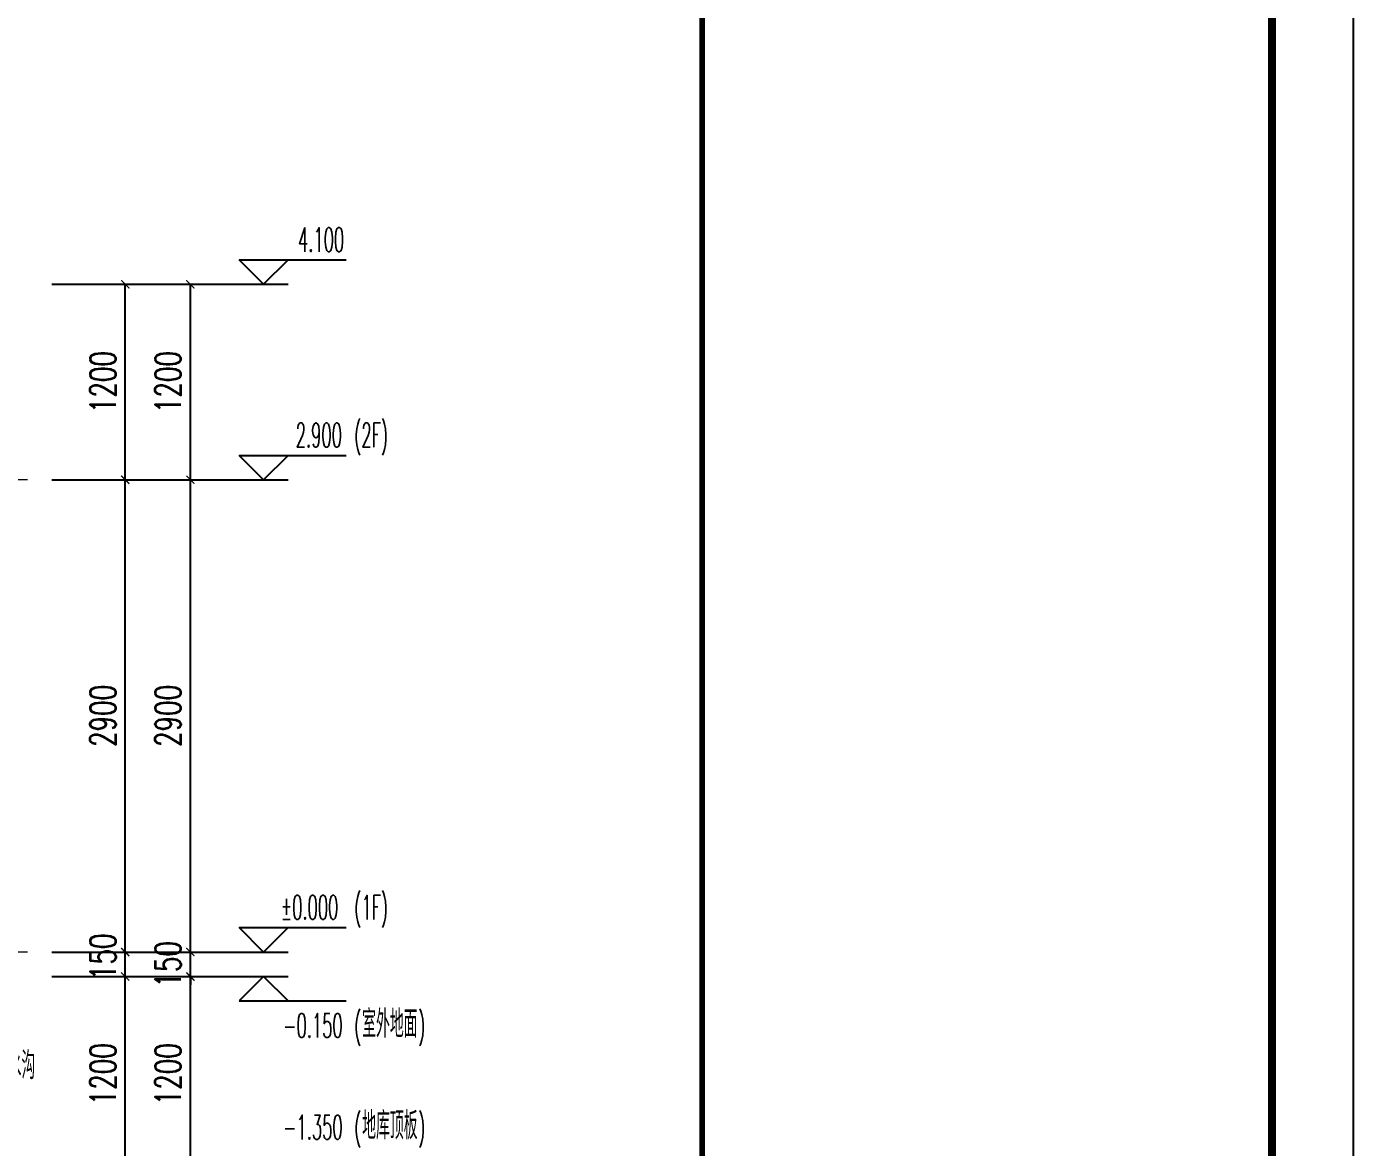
# Model space of a CAD drawing. Extents: x -1307975 to -76406, y -96289 to 379359.
# Drawn here: x -613174 to -605025, y 355568 to 362450 of the extents above; entities that cross this region are included whole.
import ezdxf

# ---------------------------------------------------------------- set-up
doc = ezdxf.new("R2010")
doc.units = 0
doc.header["$LTSCALE"] = 1000
doc.linetypes.add('DOTE', pattern=[2.42, 2, -0.2, 0.02, -0.2])
doc.layers.get('0').update_dxf_attribs({"linetype": 'CONTINUOUS'})
doc.layers.get('DEFPOINTS').update_dxf_attribs({"linetype": 'CONTINUOUS'})
for name, color, linetype in [('-TK', 7, 'CONTINUOUS'), ('DIM_ELEV', 3, 'CONTINUOUS'), ('PUB_DIM', 3, 'CONTINUOUS'), ('PUB_TEXT', 2, 'CONTINUOUS')]:
    doc.layers.add(name, color=color, linetype=linetype)
doc.layers.add('DOTE', color=19, linetype='DOTE', lineweight=9)
doc.layers.add('图框', color=9, linetype='CONTINUOUS', lineweight=18)
doc.styles.add('_TCH_DIM', font='SIMPLEX.shx', dxfattribs={"width": 0.7, "bigfont": 'GBCBIG.shx'})
doc.styles.add('_TCH_DIM_T3', font='SIMPLEX', dxfattribs={"width": 0.705882, "bigfont": 'GBCBIG'})
doc.dimstyles.new('_TCH_ARCH&&50', dxfattribs={"dimtxt": 157.5, "dimasz": 50, "dimexe": 125, "dimexo": 150, "dimgap": 58.75, "dimtad": 1, "dimdec": 0, "dimzin": 0, "dimdsep": 46, "dimtxsty": '_TCH_DIM_T3', "dimblk": 'ARCHTICK', "dimcen": 0.09, "dimclrt": 7, "dimazin": 0, "dimtfac": 1, "dimtdec": 0, "dimtix": 1, "dimtmove": 2, "dimatfit": 3, "dimldrblk": 'ARCHTICK', "dimfxl": 1, "dimtolj": 1, "dimtzin": 0, "dimarcsym": 0})

# ---------------------------------------------------------------- blocks, each defined once
blk = doc.blocks.new('_ArchTick')
at = {"color": 0, "linetype": 'ByBlock', "const_width": 0.15}
blk.add_lwpolyline([(-0.5, -0.5), (0.5, 0.5)], dxfattribs=at)
blk = doc.blocks.new('*D843')
at = {"layer": 'DEFPOINTS', "color": 0, "transparency": 16777216}
for p in [(-613168, 356617.2), (-612568, 356617.2), (-613168, 355417.6)]:
    blk.add_point(p, dxfattribs=at)
at = {"layer": 'PUB_DIM', "color": 0, "lineweight": -2, "transparency": 16777216}
for p, q in [((-613018, 356617.2), (-612443, 356617.2)), ((-612568, 355417.6), (-612568, 356617.2)), ((-613018, 355417.6), (-612443, 355417.6))]:
    blk.add_line(p, q, dxfattribs=at)
at = {"layer": 'PUB_DIM', "color": 0, "lineweight": -2, "transparency": 16777216, "xscale": 50, "yscale": 50, "zscale": 50}
for p, rotation in [((-612568, 356617.2), 90), ((-612568, 355417.6), 270)]:
    blk.add_blockref('_ArchTick', p, dxfattribs=dict(at, rotation=rotation))
at = {"layer": 'PUB_DIM', "color": 7, "transparency": 16777216, "insert": (-612705.5, 356017.4), "char_height": 157.5, "attachment_point": 5, "rotation": 90, "style": '_TCH_DIM_T3'}
blk.add_mtext('\\A1;1200', dxfattribs=at)
blk = doc.blocks.new('*D844')
at = {"layer": 'DEFPOINTS', "color": 0, "transparency": 16777216}
for p in [(-613168, 356767.6), (-612568, 356767.6), (-613168, 356617.2)]:
    blk.add_point(p, dxfattribs=at)
at = {"layer": 'PUB_DIM', "color": 0, "lineweight": -2, "transparency": 16777216}
for p, q in [((-613018, 356767.6), (-612443, 356767.6)), ((-612568, 356617.2), (-612568, 356767.6)), ((-613018, 356617.2), (-612443, 356617.2))]:
    blk.add_line(p, q, dxfattribs=at)
at = {"layer": 'PUB_DIM', "color": 0, "lineweight": -2, "transparency": 16777216, "xscale": 50, "yscale": 50, "zscale": 50}
for p, rotation in [((-612568, 356767.6), 90), ((-612568, 356617.2), 270)]:
    blk.add_blockref('_ArchTick', p, dxfattribs=dict(at, rotation=rotation))
at = {"layer": 'PUB_DIM', "color": 7, "transparency": 16777216, "insert": (-612705.5, 356738.8), "char_height": 157.5, "attachment_point": 5, "rotation": 90, "style": '_TCH_DIM_T3'}
blk.add_mtext('\\A1;150', dxfattribs=at)
blk = doc.blocks.new('*D845')
at = {"layer": 'DEFPOINTS', "color": 0, "transparency": 16777216}
for p in [(-613168, 359667.6), (-612568, 359667.6), (-613168, 356767.6)]:
    blk.add_point(p, dxfattribs=at)
at = {"layer": 'PUB_DIM', "color": 0, "lineweight": -2, "transparency": 16777216}
for p, q in [((-613018, 359667.6), (-612443, 359667.6)), ((-612568, 356767.6), (-612568, 359667.6)), ((-613018, 356767.6), (-612443, 356767.6))]:
    blk.add_line(p, q, dxfattribs=at)
at = {"layer": 'PUB_DIM', "color": 0, "lineweight": -2, "transparency": 16777216, "xscale": 50, "yscale": 50, "zscale": 50}
for p, rotation in [((-612568, 359667.6), 90), ((-612568, 356767.6), 270)]:
    blk.add_blockref('_ArchTick', p, dxfattribs=dict(at, rotation=rotation))
at = {"layer": 'PUB_DIM', "color": 7, "transparency": 16777216, "insert": (-612705.5, 358217.6), "char_height": 157.5, "attachment_point": 5, "rotation": 90, "style": '_TCH_DIM_T3'}
blk.add_mtext('\\A1;2900', dxfattribs=at)
blk = doc.blocks.new('*D846')
at = {"layer": 'DEFPOINTS', "color": 0, "transparency": 16777216}
for p in [(-613168, 360867.7), (-612568, 360867.7), (-613168, 359667.6)]:
    blk.add_point(p, dxfattribs=at)
at = {"layer": 'PUB_DIM', "color": 0, "lineweight": -2, "transparency": 16777216}
for p, q in [((-613018, 360867.7), (-612443, 360867.7)), ((-612568, 359667.6), (-612568, 360867.7)), ((-613018, 359667.6), (-612443, 359667.6))]:
    blk.add_line(p, q, dxfattribs=at)
at = {"layer": 'PUB_DIM', "color": 0, "lineweight": -2, "transparency": 16777216, "xscale": 50, "yscale": 50, "zscale": 50}
for p, rotation in [((-612568, 360867.7), 90), ((-612568, 359667.6), 270)]:
    blk.add_blockref('_ArchTick', p, dxfattribs=dict(at, rotation=rotation))
at = {"layer": 'PUB_DIM', "color": 7, "transparency": 16777216, "insert": (-612705.5, 360267.6), "char_height": 157.5, "attachment_point": 5, "rotation": 90, "style": '_TCH_DIM_T3'}
blk.add_mtext('\\A1;1200', dxfattribs=at)
blk = doc.blocks.new('*D848')
at = {"layer": 'DEFPOINTS', "color": 0, "transparency": 16777216}
for p in [(-613168, 356617.2), (-612168, 356617.2), (-613168, 355417.6)]:
    blk.add_point(p, dxfattribs=at)
at = {"layer": 'PUB_DIM', "color": 0, "lineweight": -2, "transparency": 16777216}
for p, q in [((-613018, 356617.2), (-612043, 356617.2)), ((-612168, 355417.6), (-612168, 356617.2)), ((-613018, 355417.6), (-612043, 355417.6))]:
    blk.add_line(p, q, dxfattribs=at)
at = {"layer": 'PUB_DIM', "color": 0, "lineweight": -2, "transparency": 16777216, "xscale": 50, "yscale": 50, "zscale": 50}
for p, rotation in [((-612168, 356617.2), 90), ((-612168, 355417.6), 270)]:
    blk.add_blockref('_ArchTick', p, dxfattribs=dict(at, rotation=rotation))
at = {"layer": 'PUB_DIM', "color": 7, "transparency": 16777216, "insert": (-612305.5, 356017.4), "char_height": 157.5, "attachment_point": 5, "rotation": 90, "style": '_TCH_DIM_T3'}
blk.add_mtext('\\A1;1200', dxfattribs=at)
blk = doc.blocks.new('*D849')
at = {"layer": 'DEFPOINTS', "color": 0, "transparency": 16777216}
for p in [(-613168, 356767.6), (-612168, 356767.6), (-613168, 356617.2)]:
    blk.add_point(p, dxfattribs=at)
at = {"layer": 'PUB_DIM', "color": 0, "lineweight": -2, "transparency": 16777216}
for p, q in [((-613018, 356767.6), (-612043, 356767.6)), ((-612168, 356767.6), (-612168, 356817.6)), ((-612168, 356617.2), (-612168, 356767.6)), ((-613018, 356617.2), (-612043, 356617.2)), ((-612168, 356617.2), (-612168, 356567.2))]:
    blk.add_line(p, q, dxfattribs=at)
at = {"layer": 'PUB_DIM', "color": 0, "lineweight": -2, "transparency": 16777216, "xscale": 50, "yscale": 50, "zscale": 50}
for p, rotation in [((-612168, 356767.6), 270), ((-612168, 356617.2), 90)]:
    blk.add_blockref('_ArchTick', p, dxfattribs=dict(at, rotation=rotation))
at = {"layer": 'PUB_DIM', "color": 7, "transparency": 16777216, "insert": (-612305.5, 356692.4), "char_height": 157.5, "attachment_point": 5, "rotation": 90, "style": '_TCH_DIM_T3'}
blk.add_mtext('\\A1;150', dxfattribs=at)
blk = doc.blocks.new('*D850')
at = {"layer": 'DEFPOINTS', "color": 0, "transparency": 16777216}
for p in [(-613168, 359667.6), (-612168, 359667.6), (-613168, 356767.6)]:
    blk.add_point(p, dxfattribs=at)
at = {"layer": 'PUB_DIM', "color": 0, "lineweight": -2, "transparency": 16777216}
for p, q in [((-613018, 359667.6), (-612043, 359667.6)), ((-612168, 356767.6), (-612168, 359667.6)), ((-613018, 356767.6), (-612043, 356767.6))]:
    blk.add_line(p, q, dxfattribs=at)
at = {"layer": 'PUB_DIM', "color": 0, "lineweight": -2, "transparency": 16777216, "xscale": 50, "yscale": 50, "zscale": 50}
for p, rotation in [((-612168, 359667.6), 90), ((-612168, 356767.6), 270)]:
    blk.add_blockref('_ArchTick', p, dxfattribs=dict(at, rotation=rotation))
at = {"layer": 'PUB_DIM', "color": 7, "transparency": 16777216, "insert": (-612305.5, 358217.6), "char_height": 157.5, "attachment_point": 5, "rotation": 90, "style": '_TCH_DIM_T3'}
blk.add_mtext('\\A1;2900', dxfattribs=at)
blk = doc.blocks.new('*D851')
at = {"layer": 'DEFPOINTS', "color": 0, "transparency": 16777216}
for p in [(-613168, 360867.7), (-612168, 360867.7), (-613168, 359667.6)]:
    blk.add_point(p, dxfattribs=at)
at = {"layer": 'PUB_DIM', "color": 0, "lineweight": -2, "transparency": 16777216}
for p, q in [((-613018, 360867.7), (-612043, 360867.7)), ((-612168, 359667.6), (-612168, 360867.7)), ((-613018, 359667.6), (-612043, 359667.6))]:
    blk.add_line(p, q, dxfattribs=at)
at = {"layer": 'PUB_DIM', "color": 0, "lineweight": -2, "transparency": 16777216, "xscale": 50, "yscale": 50, "zscale": 50}
for p, rotation in [((-612168, 360867.7), 90), ((-612168, 359667.6), 270)]:
    blk.add_blockref('_ArchTick', p, dxfattribs=dict(at, rotation=rotation))
at = {"layer": 'PUB_DIM', "color": 7, "transparency": 16777216, "insert": (-612305.5, 360267.6), "char_height": 157.5, "attachment_point": 5, "rotation": 90, "style": '_TCH_DIM_T3'}
blk.add_mtext('\\A1;1200', dxfattribs=at)
blk = doc.blocks.new('A1')
blk.add_lwpolyline([(0, 59400), (0, 0), (84100, 0), (84100, 59400)], close=True)
at = {"const_width": 100}
blk.add_lwpolyline([(2500, 58400), (2500, 1000), (83100, 1000), (83100, 58400)], close=True, dxfattribs=at)
at = {"layer": '图框', "const_width": 70}
blk.add_lwpolyline([(76100, 1000), (76100, 58400)], dxfattribs=at)

msp = doc.modelspace()

# ---------------------------------------------------------------- linework, layer by layer
at = {"layer": 'DIM_ELEV'}
for p, q in [((-611717.97, 360867.66), (-611867.97, 361017.66)), ((-611867.97, 361017.66), (-611211.97, 361017.66)), ((-611717.97, 360867.66), (-611567.97, 361017.66)), ((-612567.97, 360867.66), (-611567.97, 360867.66)), ((-611717.97, 359667.63), (-611867.97, 359817.63)), ((-611867.97, 359817.63), (-611211.97, 359817.63)), ((-611717.97, 359667.63), (-611567.97, 359817.63)), ((-612567.97, 359667.63), (-611567.97, 359667.63)), ((-611717.97, 356767.63), (-611867.97, 356917.63)), ((-611867.97, 356917.63), (-611211.97, 356917.63)), ((-611717.97, 356767.63), (-611567.97, 356917.63)), ((-612567.97, 356767.63), (-611567.97, 356767.63)), ((-612567.97, 356617.16), (-611567.97, 356617.16)), ((-611717.97, 356617.16), (-611867.97, 356467.16)), ((-611717.97, 356617.16), (-611567.97, 356467.16)), ((-611867.97, 356467.16), (-611211.97, 356467.16))]:
    msp.add_line(p, q, dxfattribs=at)
at = {"layer": 'DOTE', "linetype": 'DOTE'}
for p, q in [((-613167.97, 359667.63), (-628894.75, 359667.63)), ((-613167.97, 356767.63), (-628894.75, 356767.63))]:
    msp.add_line(p, q, dxfattribs=at)

# ---------------------------------------------------------------- block references
at = {"layer": '-TK', "xscale": 0.5, "yscale": 0.5, "zscale": 0.5}
msp.add_blockref('A1', (-647075.13, 348300.18), dxfattribs=at)

# ---------------------------------------------------------------- texts
at = {"layer": 'PUB_TEXT', "style": '_TCH_DIM'}
for s, height, width, p in [('4.100', 148.75, 0.494118, (-611506.97, 361067.71)), ('(2F)', 148.75, 0.494118, (-611161.97, 359867.68)), ('2.900', 148.75, 0.494118, (-611520.97, 359867.68)), ('%%P0.000', 148.75, 0.494118, (-611611.97, 356967.68)), ('(1F)', 148.75, 0.494118, (-611161.97, 356967.68)), ('-0.150', 148.75, 0.494118, (-611597.97, 356242.11)), ('(', 148.75, 0.494118, (-611161.97, 356242.11)), ('室外地面', 168.794, 0.7, (-611112.97, 356242.11)), (')', 148.75, 0.494118, (-610768.92, 356242.11)), ('（深）截水沟', 168.794, 0.7, (-613630.91, 355987.02)), ('(', 148.75, 0.494118, (-611161.97, 355617.68)), ('地库顶板', 168.794, 0.7, (-611112.97, 355617.68)), (')', 148.75, 0.494118, (-610768.92, 355617.68)), ('-1.350', 148.75, 0.494118, (-611597.97, 355617.68))]:
    msp.add_text(s, height=height, dxfattribs=dict(at, width=width)).set_placement(p)

# ---------------------------------------------------------------- dimensions: what is measured, and where the dimension line sits
at = {"layer": 'PUB_DIM'}
for p1, p2, distance, picture, middle in [((-613167.97, 359667.63), (-613167.97, 360867.66), -600, '*D846', (-612705.47, 360267.64)), ((-613167.97, 359667.63), (-613167.97, 360867.66), -1000, '*D851', (-612305.47, 360267.64)), ((-613167.97, 356767.63), (-613167.97, 359667.63), -600, '*D845', (-612705.47, 358217.63)), ((-613167.97, 356767.63), (-613167.97, 359667.63), -1000, '*D850', (-612305.47, 358217.63)), ((-613167.97, 356617.16), (-613167.97, 356767.63), -1000, '*D849', (-612305.47, 356692.39)), ((-613167.97, 355417.63), (-613167.97, 356617.16), -600, '*D843', (-612705.47, 356017.39)), ((-613167.97, 355417.63), (-613167.97, 356617.16), -1000, '*D848', (-612305.47, 356017.39))]:
    dim = msp.add_aligned_dim(p1=p1, p2=p2, distance=distance, dimstyle='_TCH_ARCH&&50', dxfattribs=at)
    dim.commit()
    dim.dimension.update_dxf_attribs({"geometry": picture, "text_midpoint": middle})
dim = msp.add_linear_dim(base=(-612567.97, 356767.63), p1=(-613167.97, 356617.16), p2=(-613167.97, 356767.63), angle=90, dimstyle='_TCH_ARCH&&50', dxfattribs=at)
dim.commit()
dim.dimension.update_dxf_attribs({"geometry": '*D844', "text_midpoint": (-612705.47, 356738.82), "dimtype": 161})

doc.saveas('drawing.dxf')
